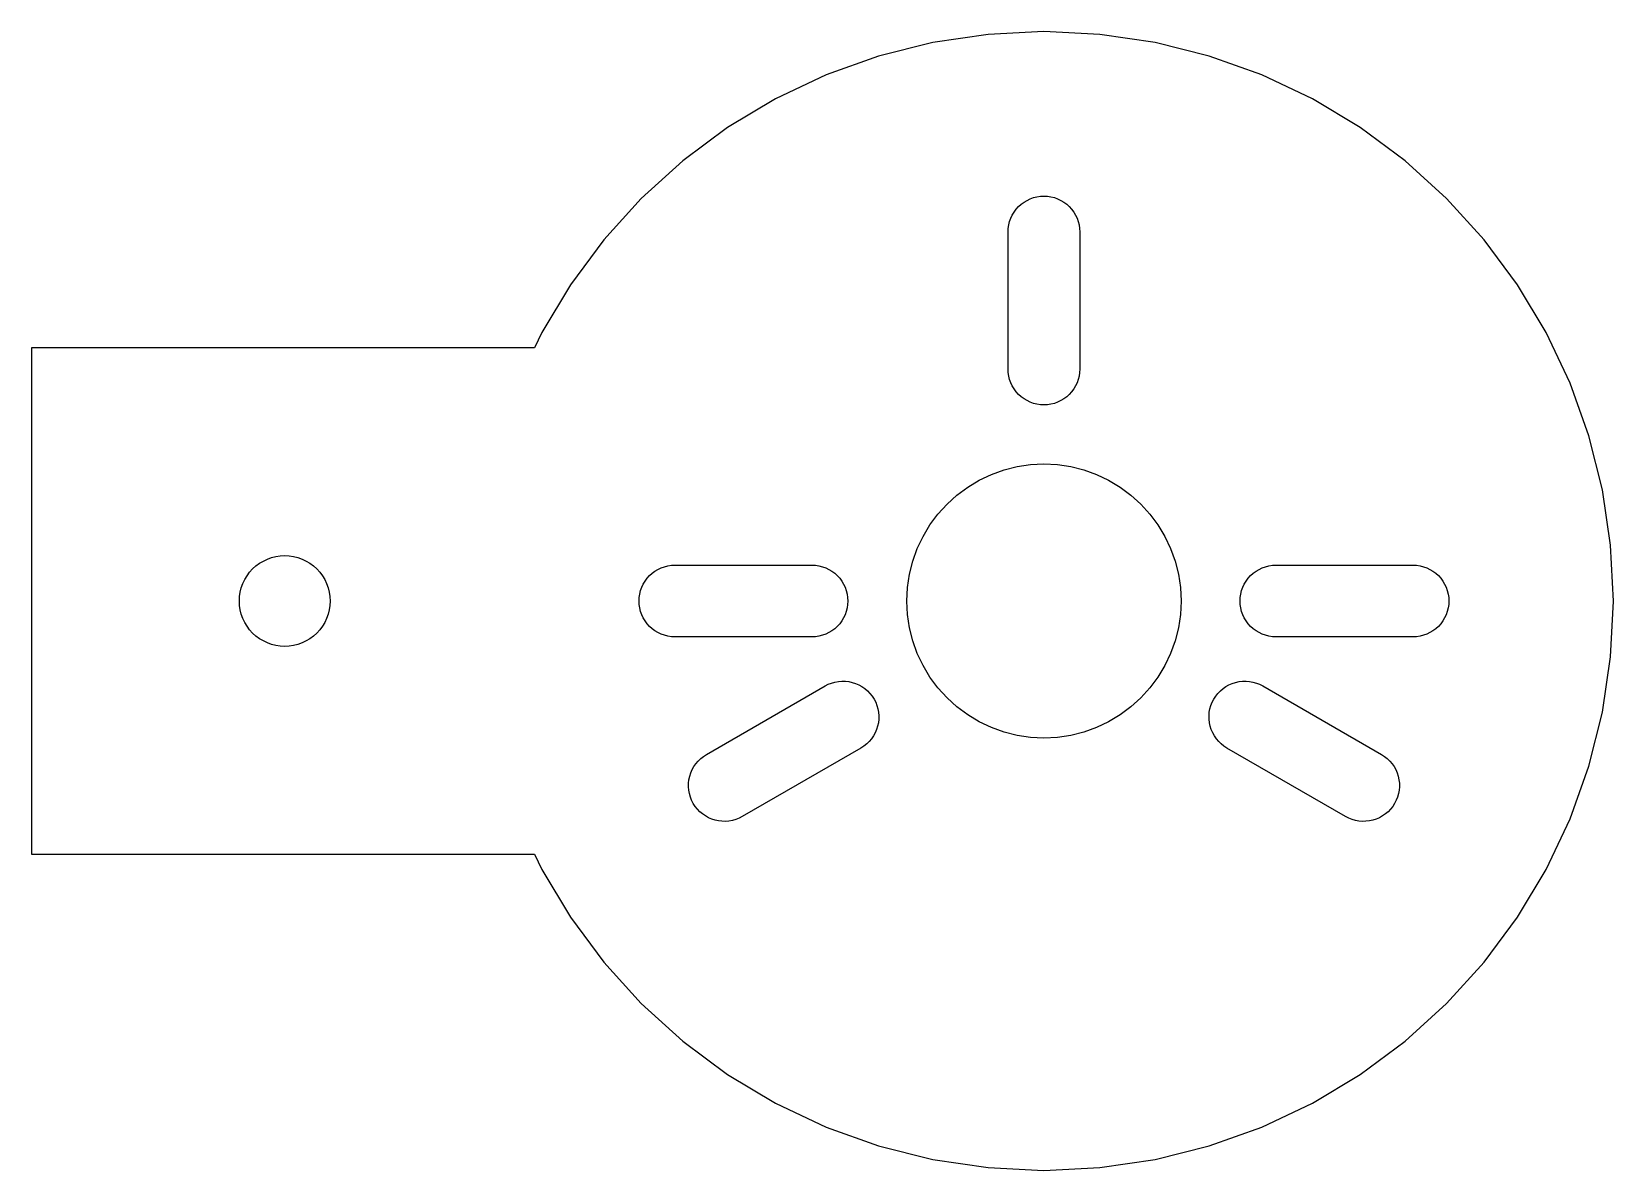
# Model space of a CAD drawing. Header units: metres. Extents: x -48 to 27, y -27 to 27.
import ezdxf

# ---------------------------------------------------------------- set-up
doc = ezdxf.new("R2010")
doc.units = ezdxf.units.M

msp = doc.modelspace()

# ---------------------------------------------------------------- linework, layer by layer
for p, q in [((0, 27), (-2.64645, 26.87)), ((2.64645, 26.87), (0, 27)), ((-5.26743, 26.4812), (-7.83768, 25.8374)), ((-2.64645, 26.87), (-5.26743, 26.4812)), ((5.26743, 26.4812), (2.64645, 26.87)), ((7.83768, 25.8374), (5.26743, 26.4812)), ((-7.83768, 25.8374), (-10.3324, 24.9447)), ((10.3324, 24.9447), (7.83768, 25.8374)), ((-10.3324, 24.9447), (-12.7277, 23.8119)), ((12.7277, 23.8119), (10.3324, 24.9447)), ((-12.7277, 23.8119), (-15.0004, 22.4497)), ((15.0004, 22.4497), (12.7277, 23.8119)), ((-15.0004, 22.4497), (-17.1286, 20.8713)), ((17.1286, 20.8713), (15.0004, 22.4497)), ((-17.1286, 20.8713), (-19.0919, 19.0919)), ((19.0919, 19.0919), (17.1286, 20.8713)), ((-19.0919, 19.0919), (-20.8713, 17.1286)), ((-1.20207, 18.7021), (-1.07846, 18.8141)), ((-1.07846, 18.8141), (-0.944458, 18.9135)), ((-0.944458, 18.9135), (-0.801361, 18.9993)), ((-0.801361, 18.9993), (-0.650558, 19.0706)), ((-0.650558, 19.0706), (-0.493469, 19.1268)), ((-0.493469, 19.1268), (-0.33165, 19.1673)), ((-0.33165, 19.1673), (-0.166626, 19.1918)), ((-0.166626, 19.1918), (0, 19.2)), ((0, 19.2), (0.166626, 19.1918)), ((0.166626, 19.1918), (0.33165, 19.1673)), ((0.33165, 19.1673), (0.493469, 19.1268)), ((0.493469, 19.1268), (0.650558, 19.0706)), ((0.650558, 19.0706), (0.801361, 18.9993)), ((0.801361, 18.9993), (0.944458, 18.9135)), ((0.944458, 18.9135), (1.07846, 18.8141)), ((1.07846, 18.8141), (1.20207, 18.7021)), ((20.8713, 17.1286), (19.0919, 19.0919)), ((-1.62679, 17.9935), (-1.57059, 18.1506)), ((-1.57059, 18.1506), (-1.49925, 18.3014)), ((-1.49925, 18.3014), (-1.4135, 18.4445)), ((-1.4135, 18.4445), (-1.31412, 18.5785)), ((-1.31412, 18.5785), (-1.20207, 18.7021)), ((1.20207, 18.7021), (1.31412, 18.5785)), ((1.31412, 18.5785), (1.4135, 18.4445)), ((1.4135, 18.4445), (1.49925, 18.3014)), ((1.49925, 18.3014), (1.57059, 18.1506)), ((1.57059, 18.1506), (1.62679, 17.9935)), ((-1.7, 17.5), (-1.6918, 17.6666)), ((-1.7, 11), (-1.7, 17.5)), ((-1.6918, 17.6666), (-1.66733, 17.8316)), ((-1.66733, 17.8316), (-1.62679, 17.9935)), ((1.62679, 17.9935), (1.66733, 17.8316)), ((1.66733, 17.8316), (1.6918, 17.6666)), ((1.6918, 17.6666), (1.7, 17.5)), ((1.7, 17.5), (1.7, 11)), ((-20.8713, 17.1286), (-22.4497, 15.0004)), ((22.4497, 15.0004), (20.8713, 17.1286)), ((-22.4497, 15.0004), (-23.8119, 12.7277)), ((23.8119, 12.7277), (22.4497, 15.0004)), ((-24.1561, 12), (-48, 12)), ((-48, 12), (-48, -12)), ((-23.8119, 12.7277), (-24.1561, 12)), ((24.9447, 10.3324), (23.8119, 12.7277)), ((-1.6918, 10.8334), (-1.7, 11)), ((-1.66733, 10.6683), (-1.6918, 10.8334)), ((-1.62679, 10.5065), (-1.66733, 10.6683)), ((-1.57059, 10.3494), (-1.62679, 10.5065)), ((1.62679, 10.5065), (1.57059, 10.3494)), ((1.66733, 10.6683), (1.62679, 10.5065)), ((1.6918, 10.8334), (1.66733, 10.6683)), ((1.7, 11), (1.6918, 10.8334)), ((-1.49925, 10.1986), (-1.57059, 10.3494)), ((-1.4135, 10.0555), (-1.49925, 10.1986)), ((-1.31412, 9.92152), (-1.4135, 10.0555)), ((-1.20207, 9.79791), (-1.31412, 9.92152)), ((-1.07846, 9.68587), (-1.20207, 9.79791)), ((1.20207, 9.79791), (1.07846, 9.68587)), ((1.31412, 9.92152), (1.20207, 9.79791)), ((1.4135, 10.0555), (1.31412, 9.92152)), ((1.49925, 10.1986), (1.4135, 10.0555)), ((1.57059, 10.3494), (1.49925, 10.1986)), ((25.8374, 7.83768), (24.9447, 10.3324)), ((-0.944458, 9.58649), (-1.07846, 9.68587)), ((-0.801361, 9.50073), (-0.944458, 9.58649)), ((-0.650558, 9.4294), (-0.801361, 9.50073)), ((-0.493469, 9.3732), (-0.650558, 9.4294)), ((-0.33165, 9.33266), (-0.493469, 9.3732)), ((-0.166626, 9.30818), (-0.33165, 9.33266)), ((0, 9.29999), (-0.166626, 9.30818)), ((0.166626, 9.30818), (0, 9.29999)), ((0.33165, 9.33266), (0.166626, 9.30818)), ((0.493469, 9.3732), (0.33165, 9.33266)), ((0.650558, 9.4294), (0.493469, 9.3732)), ((0.801361, 9.50073), (0.650558, 9.4294)), ((0.944458, 9.58649), (0.801361, 9.50073)), ((1.07846, 9.68587), (0.944458, 9.58649)), ((26.4812, 5.26743), (25.8374, 7.83768)), ((-3.06407, 5.73248), (-2.48744, 6.0052)), ((-2.48744, 6.0052), (-1.88684, 6.22011)), ((-1.88684, 6.22011), (-1.26808, 6.37509)), ((-1.26808, 6.37509), (-0.6371, 6.46869)), ((-0.6371, 6.46869), (0, 6.5)), ((0, 6.5), (0.6371, 6.46869)), ((0.6371, 6.46869), (1.26808, 6.37509)), ((1.26808, 6.37509), (1.88684, 6.22011)), ((1.88684, 6.22011), (2.48744, 6.0052)), ((2.48744, 6.0052), (3.06407, 5.73248)), ((-4.12355, 5.02457), (-3.61121, 5.40454)), ((-3.61121, 5.40454), (-3.06407, 5.73248)), ((3.06407, 5.73248), (3.61121, 5.40454)), ((3.61121, 5.40454), (4.12355, 5.02457)), ((26.87, 2.64645), (26.4812, 5.26743)), ((-5.02457, 4.12355), (-4.59619, 4.59619)), ((-4.59619, 4.59619), (-4.12355, 5.02457)), ((4.12355, 5.02457), (4.59619, 4.59619)), ((4.59619, 4.59619), (5.02457, 4.12355)), ((-5.40454, 3.61121), (-5.02457, 4.12355)), ((5.02457, 4.12355), (5.40454, 3.61121)), ((-6.0052, 2.48744), (-5.73248, 3.06407)), ((-5.73248, 3.06407), (-5.40454, 3.61121)), ((5.40454, 3.61121), (5.73248, 3.06407)), ((5.73248, 3.06407), (6.0052, 2.48744)), ((-6.22011, 1.88684), (-6.0052, 2.48744)), ((6.0052, 2.48744), (6.22011, 1.88684)), ((27, 0), (26.87, 2.64645)), ((-37.662, 1.36394), (-37.5203, 1.52028)), ((-37.5203, 1.52028), (-37.3639, 1.66197)), ((-37.3639, 1.66197), (-37.1945, 1.78766)), ((-37.1945, 1.78766), (-37.0135, 1.89612)), ((-37.0135, 1.89612), (-36.8228, 1.98633)), ((-36.8228, 1.98633), (-36.6241, 2.05742)), ((-36.6241, 2.05742), (-36.4194, 2.10867)), ((-36.4194, 2.10867), (-36.2107, 2.13963)), ((-36.2107, 2.13963), (-36, 2.14999)), ((-36, 2.14999), (-35.7893, 2.13963)), ((-35.7893, 2.13963), (-35.5806, 2.10867)), ((-35.5806, 2.10867), (-35.3759, 2.05742)), ((-35.3759, 2.05742), (-35.1772, 1.98633)), ((-35.1772, 1.98633), (-34.9865, 1.89612)), ((-34.9865, 1.89612), (-34.8055, 1.78766)), ((-34.8055, 1.78766), (-34.636, 1.66197)), ((-34.636, 1.66197), (-34.4797, 1.52028)), ((-34.4797, 1.52028), (-34.338, 1.36394)), ((-18.3014, 1.49925), (-18.1506, 1.57059)), ((-18.1506, 1.57059), (-17.9935, 1.62679)), ((-17.9935, 1.62679), (-17.8316, 1.66733)), ((-17.8316, 1.66733), (-17.6666, 1.6918)), ((-17.6666, 1.6918), (-17.5, 1.7)), ((-17.5, 1.7), (-11, 1.7)), ((-11, 1.7), (-10.8334, 1.6918)), ((-10.8334, 1.6918), (-10.6683, 1.66733)), ((-10.6683, 1.66733), (-10.5065, 1.62679)), ((-10.5065, 1.62679), (-10.3494, 1.57059)), ((-10.3494, 1.57059), (-10.1986, 1.49925)), ((-6.37509, 1.26808), (-6.22011, 1.88684)), ((6.22011, 1.88684), (6.37509, 1.26808)), ((10.1986, 1.49925), (10.3494, 1.57059)), ((10.3494, 1.57059), (10.5065, 1.62679)), ((10.5065, 1.62679), (10.6683, 1.66733)), ((10.6683, 1.66733), (10.8334, 1.6918)), ((10.8334, 1.6918), (11, 1.7)), ((11, 1.7), (17.5, 1.7)), ((17.5, 1.7), (17.6666, 1.6918)), ((17.6666, 1.6918), (17.8316, 1.66733)), ((17.8316, 1.66733), (17.9935, 1.62679)), ((17.9935, 1.62679), (18.1506, 1.57059)), ((18.1506, 1.57059), (18.3014, 1.49925)), ((-38.0574, 0.6241), (-37.9863, 0.822769)), ((-37.9863, 0.822769), (-37.8961, 1.01349)), ((-37.8961, 1.01349), (-37.7877, 1.19447)), ((-37.7877, 1.19447), (-37.662, 1.36394)), ((-34.338, 1.36394), (-34.2123, 1.19447)), ((-34.2123, 1.19447), (-34.1039, 1.01349)), ((-34.1039, 1.01349), (-34.0137, 0.822769)), ((-34.0137, 0.822769), (-33.9426, 0.6241)), ((-19.0706, 0.650558), (-18.9993, 0.801361)), ((-18.9993, 0.801361), (-18.9135, 0.944458)), ((-18.9135, 0.944458), (-18.8141, 1.07846)), ((-18.8141, 1.07846), (-18.7021, 1.20207)), ((-18.7021, 1.20207), (-18.5785, 1.31412)), ((-18.5785, 1.31412), (-18.4445, 1.4135)), ((-18.4445, 1.4135), (-18.3014, 1.49925)), ((-10.1986, 1.49925), (-10.0555, 1.4135)), ((-10.0555, 1.4135), (-9.92152, 1.31412)), ((-9.92152, 1.31412), (-9.79791, 1.20207)), ((-9.79791, 1.20207), (-9.68587, 1.07846)), ((-9.68587, 1.07846), (-9.58649, 0.944458)), ((-9.58649, 0.944458), (-9.50073, 0.801361)), ((-9.50073, 0.801361), (-9.4294, 0.650558)), ((-6.46869, 0.6371), (-6.37509, 1.26808)), ((6.37509, 1.26808), (6.46869, 0.6371)), ((9.4294, 0.650558), (9.50073, 0.801361)), ((9.50073, 0.801361), (9.58649, 0.944458)), ((9.58649, 0.944458), (9.68587, 1.07846)), ((9.68587, 1.07846), (9.79791, 1.20207)), ((9.79791, 1.20207), (9.92152, 1.31412)), ((9.92152, 1.31412), (10.0555, 1.4135)), ((10.0555, 1.4135), (10.1986, 1.49925)), ((18.3014, 1.49925), (18.4445, 1.4135)), ((18.4445, 1.4135), (18.5785, 1.31412)), ((18.5785, 1.31412), (18.7021, 1.20207)), ((18.7021, 1.20207), (18.8141, 1.07846)), ((18.8141, 1.07846), (18.9135, 0.944458)), ((18.9135, 0.944458), (18.9993, 0.801361)), ((18.9993, 0.801361), (19.0706, 0.650558)), ((-38.15, 0), (-38.1396, 0.210724)), ((-38.1396, -0.210724), (-38.15, 0)), ((-38.1396, 0.210724), (-38.1087, 0.419434)), ((-38.1087, 0.419434), (-38.0574, 0.6241)), ((-33.9426, 0.6241), (-33.8913, 0.419434)), ((-33.8913, 0.419434), (-33.8604, 0.210724)), ((-33.8604, 0.210724), (-33.85, 0)), ((-33.85, 0), (-33.8604, -0.210724)), ((-19.2, 0), (-19.1918, 0.166626)), ((-19.1918, -0.166626), (-19.2, 0)), ((-19.1918, 0.166626), (-19.1673, 0.33165)), ((-19.1673, 0.33165), (-19.1268, 0.493469)), ((-19.1268, 0.493469), (-19.0706, 0.650558)), ((-9.4294, 0.650558), (-9.3732, 0.493469)), ((-9.3732, 0.493469), (-9.33266, 0.33165)), ((-9.33266, 0.33165), (-9.30818, 0.166626)), ((-9.30818, 0.166626), (-9.29999, 0)), ((-9.29999, 0), (-9.30818, -0.166626)), ((-6.5, 0), (-6.46869, 0.6371)), ((-6.46869, -0.6371), (-6.5, 0)), ((6.46869, 0.6371), (6.5, 0)), ((6.5, 0), (6.46869, -0.6371)), ((9.29999, 0), (9.30818, 0.166626)), ((9.30818, -0.166626), (9.29999, 0)), ((9.30818, 0.166626), (9.33266, 0.33165)), ((9.33266, 0.33165), (9.3732, 0.493469)), ((9.3732, 0.493469), (9.4294, 0.650558)), ((19.0706, 0.650558), (19.1268, 0.493469)), ((19.1268, 0.493469), (19.1673, 0.33165)), ((19.1673, 0.33165), (19.1918, 0.166626)), ((19.1918, 0.166626), (19.2, 0)), ((19.2, 0), (19.1918, -0.166626)), ((26.87, -2.64645), (27, 0)), ((-38.1087, -0.419434), (-38.1396, -0.210724)), ((-38.0574, -0.6241), (-38.1087, -0.419434)), ((-37.9863, -0.822769), (-38.0574, -0.6241)), ((-33.9426, -0.6241), (-34.0137, -0.822769)), ((-33.8913, -0.419434), (-33.9426, -0.6241)), ((-33.8604, -0.210724), (-33.8913, -0.419434)), ((-19.1673, -0.33165), (-19.1918, -0.166626)), ((-19.1268, -0.493469), (-19.1673, -0.33165)), ((-19.0706, -0.650558), (-19.1268, -0.493469)), ((-18.9993, -0.801361), (-19.0706, -0.650558)), ((-9.4294, -0.650558), (-9.50073, -0.801361)), ((-9.3732, -0.493469), (-9.4294, -0.650558)), ((-9.33266, -0.33165), (-9.3732, -0.493469)), ((-9.30818, -0.166626), (-9.33266, -0.33165)), ((-6.37509, -1.26808), (-6.46869, -0.6371)), ((6.46869, -0.6371), (6.37509, -1.26808)), ((9.33266, -0.33165), (9.30818, -0.166626)), ((9.3732, -0.493469), (9.33266, -0.33165)), ((9.4294, -0.650558), (9.3732, -0.493469)), ((9.50073, -0.801361), (9.4294, -0.650558)), ((19.0706, -0.650558), (18.9993, -0.801361)), ((19.1268, -0.493469), (19.0706, -0.650558)), ((19.1673, -0.33165), (19.1268, -0.493469)), ((19.1918, -0.166626), (19.1673, -0.33165)), ((-37.8961, -1.01349), (-37.9863, -0.822769)), ((-37.7877, -1.19447), (-37.8961, -1.01349)), ((-37.662, -1.36394), (-37.7877, -1.19447)), ((-37.5203, -1.52028), (-37.662, -1.36394)), ((-34.338, -1.36394), (-34.4797, -1.52028)), ((-34.2123, -1.19447), (-34.338, -1.36394)), ((-34.1039, -1.01349), (-34.2123, -1.19447)), ((-34.0137, -0.822769), (-34.1039, -1.01349)), ((-18.9135, -0.944458), (-18.9993, -0.801361)), ((-18.8141, -1.07846), (-18.9135, -0.944458)), ((-18.7021, -1.20207), (-18.8141, -1.07846)), ((-18.5785, -1.31412), (-18.7021, -1.20207)), ((-18.4445, -1.4135), (-18.5785, -1.31412)), ((-18.3014, -1.49925), (-18.4445, -1.4135)), ((-18.1506, -1.57059), (-18.3014, -1.49925)), ((-10.1986, -1.49925), (-10.3494, -1.57059)), ((-10.0555, -1.4135), (-10.1986, -1.49925)), ((-9.92152, -1.31412), (-10.0555, -1.4135)), ((-9.79791, -1.20207), (-9.92152, -1.31412)), ((-9.68587, -1.07846), (-9.79791, -1.20207)), ((-9.58649, -0.944458), (-9.68587, -1.07846)), ((-9.50073, -0.801361), (-9.58649, -0.944458)), ((-6.22011, -1.88684), (-6.37509, -1.26808)), ((6.37509, -1.26808), (6.22011, -1.88684)), ((9.58649, -0.944458), (9.50073, -0.801361)), ((9.68587, -1.07846), (9.58649, -0.944458)), ((9.79791, -1.20207), (9.68587, -1.07846)), ((9.92152, -1.31412), (9.79791, -1.20207)), ((10.0555, -1.4135), (9.92152, -1.31412)), ((10.1986, -1.49925), (10.0555, -1.4135)), ((10.3494, -1.57059), (10.1986, -1.49925)), ((18.3014, -1.49925), (18.1506, -1.57059)), ((18.4445, -1.4135), (18.3014, -1.49925)), ((18.5785, -1.31412), (18.4445, -1.4135)), ((18.7021, -1.20207), (18.5785, -1.31412)), ((18.8141, -1.07846), (18.7021, -1.20207)), ((18.9135, -0.944458), (18.8141, -1.07846)), ((18.9993, -0.801361), (18.9135, -0.944458)), ((-37.3639, -1.66197), (-37.5203, -1.52028)), ((-37.1945, -1.78766), (-37.3639, -1.66197)), ((-37.0135, -1.89612), (-37.1945, -1.78766)), ((-36.8228, -1.98633), (-37.0135, -1.89612)), ((-36.6241, -2.05742), (-36.8228, -1.98633)), ((-36.4194, -2.10867), (-36.6241, -2.05742)), ((-36.2107, -2.13963), (-36.4194, -2.10867)), ((-36, -2.14999), (-36.2107, -2.13963)), ((-35.7893, -2.13963), (-36, -2.14999)), ((-35.5806, -2.10867), (-35.7893, -2.13963)), ((-35.3759, -2.05742), (-35.5806, -2.10867)), ((-35.1772, -1.98633), (-35.3759, -2.05742)), ((-34.9865, -1.89612), (-35.1772, -1.98633)), ((-34.8055, -1.78766), (-34.9865, -1.89612)), ((-34.636, -1.66197), (-34.8055, -1.78766)), ((-34.4797, -1.52028), (-34.636, -1.66197)), ((-17.9935, -1.62679), (-18.1506, -1.57059)), ((-17.8316, -1.66733), (-17.9935, -1.62679)), ((-17.6666, -1.6918), (-17.8316, -1.66733)), ((-17.5, -1.7), (-17.6666, -1.6918)), ((-11, -1.7), (-17.5, -1.7)), ((-10.8334, -1.6918), (-11, -1.7)), ((-10.6683, -1.66733), (-10.8334, -1.6918)), ((-10.5065, -1.62679), (-10.6683, -1.66733)), ((-10.3494, -1.57059), (-10.5065, -1.62679)), ((-6.0052, -2.48744), (-6.22011, -1.88684)), ((6.22011, -1.88684), (6.0052, -2.48744)), ((10.5065, -1.62679), (10.3494, -1.57059)), ((10.6683, -1.66733), (10.5065, -1.62679)), ((10.8334, -1.6918), (10.6683, -1.66733)), ((11, -1.7), (10.8334, -1.6918)), ((17.5, -1.7), (11, -1.7)), ((17.6666, -1.6918), (17.5, -1.7)), ((17.8316, -1.66733), (17.6666, -1.6918)), ((17.9935, -1.62679), (17.8316, -1.66733)), ((18.1506, -1.57059), (17.9935, -1.62679)), ((-5.73248, -3.06407), (-6.0052, -2.48744)), ((6.0052, -2.48744), (5.73248, -3.06407)), ((26.4812, -5.26743), (26.87, -2.64645)), ((-5.40454, -3.61121), (-5.73248, -3.06407)), ((-5.02457, -4.12355), (-5.40454, -3.61121)), ((5.40454, -3.61121), (5.02457, -4.12355)), ((5.73248, -3.06407), (5.40454, -3.61121)), ((-16.0054, -7.27776), (-10.3763, -4.02776)), ((-10.3763, -4.02776), (-10.2279, -3.95152)), ((-10.2279, -3.95152), (-10.0727, -3.89021)), ((-10.0727, -3.89021), (-9.91231, -3.84441)), ((-9.91231, -3.84441), (-9.74817, -3.81453)), ((-9.74817, -3.81453), (-9.58189, -3.8009)), ((-9.58189, -3.8009), (-9.41508, -3.80363)), ((-9.41508, -3.80363), (-9.24934, -3.82269)), ((-9.24934, -3.82269), (-9.08627, -3.85793)), ((-9.08627, -3.85793), (-8.92744, -3.90895)), ((-8.92744, -3.90895), (-8.77438, -3.97531)), ((-8.77438, -3.97531), (-8.62856, -4.05635)), ((-8.62856, -4.05635), (-8.49138, -4.15129)), ((-8.49138, -4.15129), (-8.36417, -4.25922)), ((-8.36417, -4.25922), (-8.24814, -4.3791)), ((-8.24814, -4.3791), (-8.14444, -4.50978)), ((-4.59619, -4.59619), (-5.02457, -4.12355)), ((5.02457, -4.12355), (4.59619, -4.59619)), ((8.14444, -4.50978), (8.24814, -4.3791)), ((8.24814, -4.3791), (8.36417, -4.25922)), ((8.36417, -4.25922), (8.49138, -4.15129)), ((8.49138, -4.15129), (8.62856, -4.05635)), ((8.62856, -4.05635), (8.77438, -3.97531)), ((8.77438, -3.97531), (8.92744, -3.90895)), ((8.92744, -3.90895), (9.08627, -3.85793)), ((9.08627, -3.85793), (9.24934, -3.82269)), ((9.24934, -3.82269), (9.41508, -3.80363)), ((9.41508, -3.80363), (9.58189, -3.8009)), ((9.58189, -3.8009), (9.74817, -3.81453)), ((9.74817, -3.81453), (9.91231, -3.84441)), ((9.91231, -3.84441), (10.0727, -3.89021)), ((10.0727, -3.89021), (10.2279, -3.95152)), ((10.2279, -3.95152), (10.3763, -4.02776)), ((10.3763, -4.02776), (16.0054, -7.27776)), ((-8.14444, -4.50978), (-8.05403, -4.64999)), ((-8.05403, -4.64999), (-7.9778, -4.79839)), ((-7.9778, -4.79839), (-7.91649, -4.95355)), ((-7.91649, -4.95355), (-7.87068, -5.11397)), ((-7.87068, -5.11397), (-7.84082, -5.27809)), ((-4.12355, -5.02457), (-4.59619, -4.59619)), ((-3.61121, -5.40454), (-4.12355, -5.02457)), ((4.12355, -5.02457), (3.61121, -5.40454)), ((4.59619, -4.59619), (4.12355, -5.02457)), ((7.84082, -5.27809), (7.87068, -5.11397)), ((7.87068, -5.11397), (7.91649, -4.95355)), ((7.91649, -4.95355), (7.9778, -4.79839)), ((7.9778, -4.79839), (8.05403, -4.64999)), ((8.05403, -4.64999), (8.14444, -4.50978)), ((-7.8842, -5.93999), (-7.93523, -6.09882)), ((-7.84898, -5.77692), (-7.8842, -5.93999)), ((-7.82991, -5.61118), (-7.84898, -5.77692)), ((-7.84082, -5.27809), (-7.82718, -5.44437)), ((-7.82718, -5.44437), (-7.82991, -5.61118)), ((-3.06407, -5.73248), (-3.61121, -5.40454)), ((-2.48744, -6.0052), (-3.06407, -5.73248)), ((3.06407, -5.73248), (2.48744, -6.0052)), ((3.61121, -5.40454), (3.06407, -5.73248)), ((7.82718, -5.44437), (7.84082, -5.27809)), ((7.82991, -5.61118), (7.82718, -5.44437)), ((7.84898, -5.77692), (7.82991, -5.61118)), ((7.8842, -5.93999), (7.84898, -5.77692)), ((7.93523, -6.09882), (7.8842, -5.93999)), ((25.8374, -7.83768), (26.4812, -5.26743)), ((-8.28551, -6.66209), (-8.40538, -6.77812)), ((-8.17757, -6.53488), (-8.28551, -6.66209)), ((-8.08263, -6.39771), (-8.17757, -6.53488)), ((-8.00159, -6.25188), (-8.08263, -6.39771)), ((-7.93523, -6.09882), (-8.00159, -6.25188)), ((-1.88684, -6.22011), (-2.48744, -6.0052)), ((-1.26808, -6.37509), (-1.88684, -6.22011)), ((-0.6371, -6.46869), (-1.26808, -6.37509)), ((0, -6.5), (-0.6371, -6.46869)), ((0.6371, -6.46869), (0, -6.5)), ((1.26808, -6.37509), (0.6371, -6.46869)), ((1.88684, -6.22011), (1.26808, -6.37509)), ((2.48744, -6.0052), (1.88684, -6.22011)), ((8.00159, -6.25188), (7.93523, -6.09882)), ((8.08263, -6.39771), (8.00159, -6.25188)), ((8.17757, -6.53488), (8.08263, -6.39771)), ((8.28551, -6.66209), (8.17757, -6.53488)), ((8.40538, -6.77812), (8.28551, -6.66209)), ((-16.3962, -7.58789), (-16.2763, -7.47186)), ((-16.2763, -7.47186), (-16.1456, -7.36815)), ((-16.1456, -7.36815), (-16.0054, -7.27776)), ((-8.67627, -6.97223), (-14.3054, -10.2222)), ((-8.53606, -6.88184), (-8.67627, -6.97223)), ((-8.40538, -6.77812), (-8.53606, -6.88184)), ((8.53606, -6.88184), (8.40538, -6.77812)), ((8.67627, -6.97223), (8.53606, -6.88184)), ((14.3054, -10.2222), (8.67627, -6.97223)), ((16.0054, -7.27776), (16.1456, -7.36815)), ((16.1456, -7.36815), (16.2763, -7.47186)), ((16.2763, -7.47186), (16.3962, -7.58789)), ((-16.7975, -8.31), (-16.7465, -8.15117)), ((-16.7465, -8.15117), (-16.6801, -7.99811)), ((-16.6801, -7.99811), (-16.5991, -7.85228)), ((-16.5991, -7.85228), (-16.5041, -7.7151)), ((-16.5041, -7.7151), (-16.3962, -7.58789)), ((16.3962, -7.58789), (16.5041, -7.7151)), ((16.5041, -7.7151), (16.5991, -7.85228)), ((16.5991, -7.85228), (16.6801, -7.99811)), ((16.6801, -7.99811), (16.7465, -8.15117)), ((16.7465, -8.15117), (16.7975, -8.31)), ((24.9447, -10.3324), (25.8374, -7.83768)), ((-16.8545, -8.80562), (-16.8518, -8.63881)), ((-16.8409, -8.97189), (-16.8545, -8.80562)), ((-16.8518, -8.63881), (-16.8327, -8.47307)), ((-16.811, -9.13602), (-16.8409, -8.97189)), ((-16.8327, -8.47307), (-16.7975, -8.31)), ((16.7975, -8.31), (16.8327, -8.47307)), ((16.8409, -8.97189), (16.811, -9.13602)), ((16.8327, -8.47307), (16.8518, -8.63881)), ((16.8545, -8.80562), (16.8409, -8.97189)), ((16.8518, -8.63881), (16.8545, -8.80562)), ((-16.7652, -9.29643), (-16.811, -9.13602)), ((-16.7039, -9.4516), (-16.7652, -9.29643)), ((-16.6277, -9.59999), (-16.7039, -9.4516)), ((-16.5373, -9.7402), (-16.6277, -9.59999)), ((-16.4336, -9.87088), (-16.5373, -9.7402)), ((16.5373, -9.7402), (16.4336, -9.87088)), ((16.6277, -9.59999), (16.5373, -9.7402)), ((16.7039, -9.4516), (16.6277, -9.59999)), ((16.7652, -9.29643), (16.7039, -9.4516)), ((16.811, -9.13602), (16.7652, -9.29643)), ((-16.3176, -9.99077), (-16.4336, -9.87088)), ((-16.1903, -10.0987), (-16.3176, -9.99077)), ((-16.0531, -10.1936), (-16.1903, -10.0987)), ((-15.9073, -10.2747), (-16.0531, -10.1936)), ((-15.7543, -10.341), (-15.9073, -10.2747)), ((-15.5954, -10.3921), (-15.7543, -10.341)), ((-15.4324, -10.4273), (-15.5954, -10.3921)), ((-15.2666, -10.4464), (-15.4324, -10.4273)), ((-15.0998, -10.4491), (-15.2666, -10.4464)), ((-14.9335, -10.4355), (-15.0998, -10.4491)), ((-14.7694, -10.4056), (-14.9335, -10.4355)), ((-14.609, -10.3598), (-14.7694, -10.4056)), ((-14.4538, -10.2985), (-14.609, -10.3598)), ((-14.3054, -10.2222), (-14.4538, -10.2985)), ((14.4538, -10.2985), (14.3054, -10.2222)), ((14.609, -10.3598), (14.4538, -10.2985)), ((14.7694, -10.4056), (14.609, -10.3598)), ((14.9335, -10.4355), (14.7694, -10.4056)), ((15.0998, -10.4491), (14.9335, -10.4355)), ((15.2666, -10.4464), (15.0998, -10.4491)), ((15.4324, -10.4273), (15.2666, -10.4464)), ((15.5954, -10.3921), (15.4324, -10.4273)), ((15.7543, -10.341), (15.5954, -10.3921)), ((15.9073, -10.2747), (15.7543, -10.341)), ((16.0531, -10.1936), (15.9073, -10.2747)), ((16.1903, -10.0987), (16.0531, -10.1936)), ((16.3176, -9.99077), (16.1903, -10.0987)), ((16.4336, -9.87088), (16.3176, -9.99077)), ((23.8119, -12.7277), (24.9447, -10.3324)), ((-48, -12), (-24.1561, -12)), ((-24.1561, -12), (-23.8119, -12.7277)), ((-23.8119, -12.7277), (-22.4497, -15.0004)), ((22.4497, -15.0004), (23.8119, -12.7277)), ((-22.4497, -15.0004), (-20.8713, -17.1286)), ((20.8713, -17.1286), (22.4497, -15.0004)), ((-20.8713, -17.1286), (-19.0919, -19.0919)), ((19.0919, -19.0919), (20.8713, -17.1286)), ((-19.0919, -19.0919), (-17.1286, -20.8713)), ((17.1286, -20.8713), (19.0919, -19.0919)), ((-17.1286, -20.8713), (-15.0004, -22.4497)), ((15.0004, -22.4497), (17.1286, -20.8713)), ((-15.0004, -22.4497), (-12.7277, -23.8119)), ((12.7277, -23.8119), (15.0004, -22.4497)), ((-12.7277, -23.8119), (-10.3324, -24.9447)), ((10.3324, -24.9447), (12.7277, -23.8119)), ((-10.3324, -24.9447), (-7.83768, -25.8374)), ((7.83768, -25.8374), (10.3324, -24.9447)), ((-7.83768, -25.8374), (-5.26743, -26.4812)), ((5.26743, -26.4812), (7.83768, -25.8374)), ((-5.26743, -26.4812), (-2.64645, -26.87)), ((-2.64645, -26.87), (0, -27)), ((0, -27), (2.64645, -26.87)), ((2.64645, -26.87), (5.26743, -26.4812))]:
    msp.add_line(p, q)

doc.saveas('drawing.dxf')
